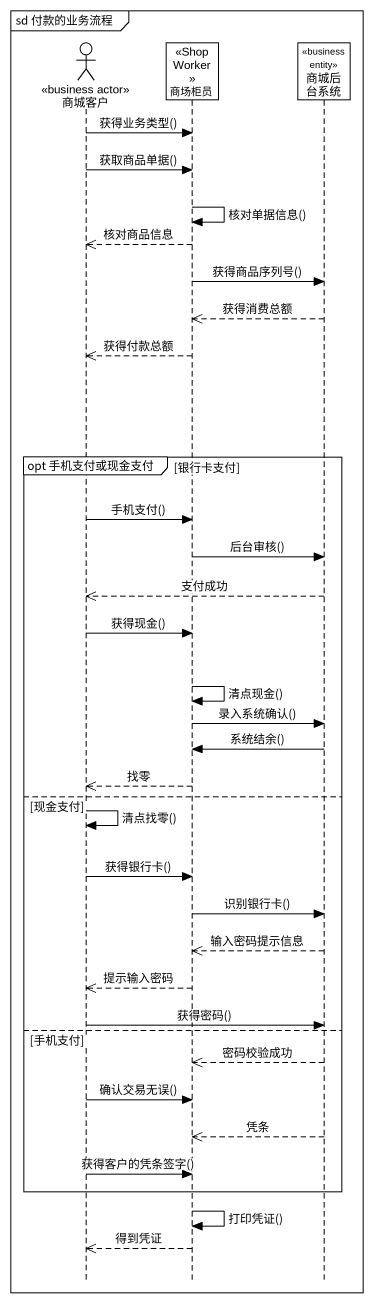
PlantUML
@startuml
mainframe sd 付款的业务流程
hide footbox
actor 商城客户 <<business actor>>
participant 商场柜员 <<ShopWorker>>
participant 商城后台系统 <<business entity>>

商城客户 -> 商场柜员 : 获得业务类型()
商城客户 -> 商场柜员 : 获取商品单据()
商场柜员 -> 商场柜员 : 核对单据信息()
商场柜员 -->> 商城客户 : 核对商品信息
商场柜员 -> 商城后台系统 : 获得商品序列号()
商城后台系统 -->> 商场柜员 : 获得消费总额
商场柜员 -->> 商城客户 : 获得付款总额
group opt 手机支付或现金支付 [银行卡支付]
  商城客户 -> 商场柜员 : 手机支付()
  商场柜员 -> 商城后台系统 : 后台审核()
  商城后台系统 -->> 商城客户 : 支付成功
  商城客户 -> 商场柜员 : 获得现金()
  商场柜员 -> 商场柜员 : 清点现金()
  商场柜员 -> 商城后台系统 : 录入系统确认()
  商城后台系统 -> 商场柜员 : 系统结余()
  商场柜员 -->> 商城客户 : 找零
else 现金支付
  商城客户 -> 商城客户 : 清点找零()
  商城客户 -> 商场柜员 : 获得银行卡()
  商场柜员 -> 商城后台系统 : 识别银行卡()
  商城后台系统 -->> 商场柜员 : 输入密码提示信息
  商场柜员 -->> 商城客户 : 提示输入密码
  商城客户 -> 商城后台系统 : 获得密码()
else 手机支付
  商城后台系统 -->> 商场柜员 : 密码校验成功
  商城客户 -> 商场柜员 : 确认交易无误()
  商城后台系统 -->> 商场柜员 : 凭条
  商城客户 -> 商场柜员 : 获得客户的凭条签字()
end
商场柜员 -> 商场柜员 : 打印凭证()
商场柜员 -->> 商城客户 : 得到凭证
@enduml
